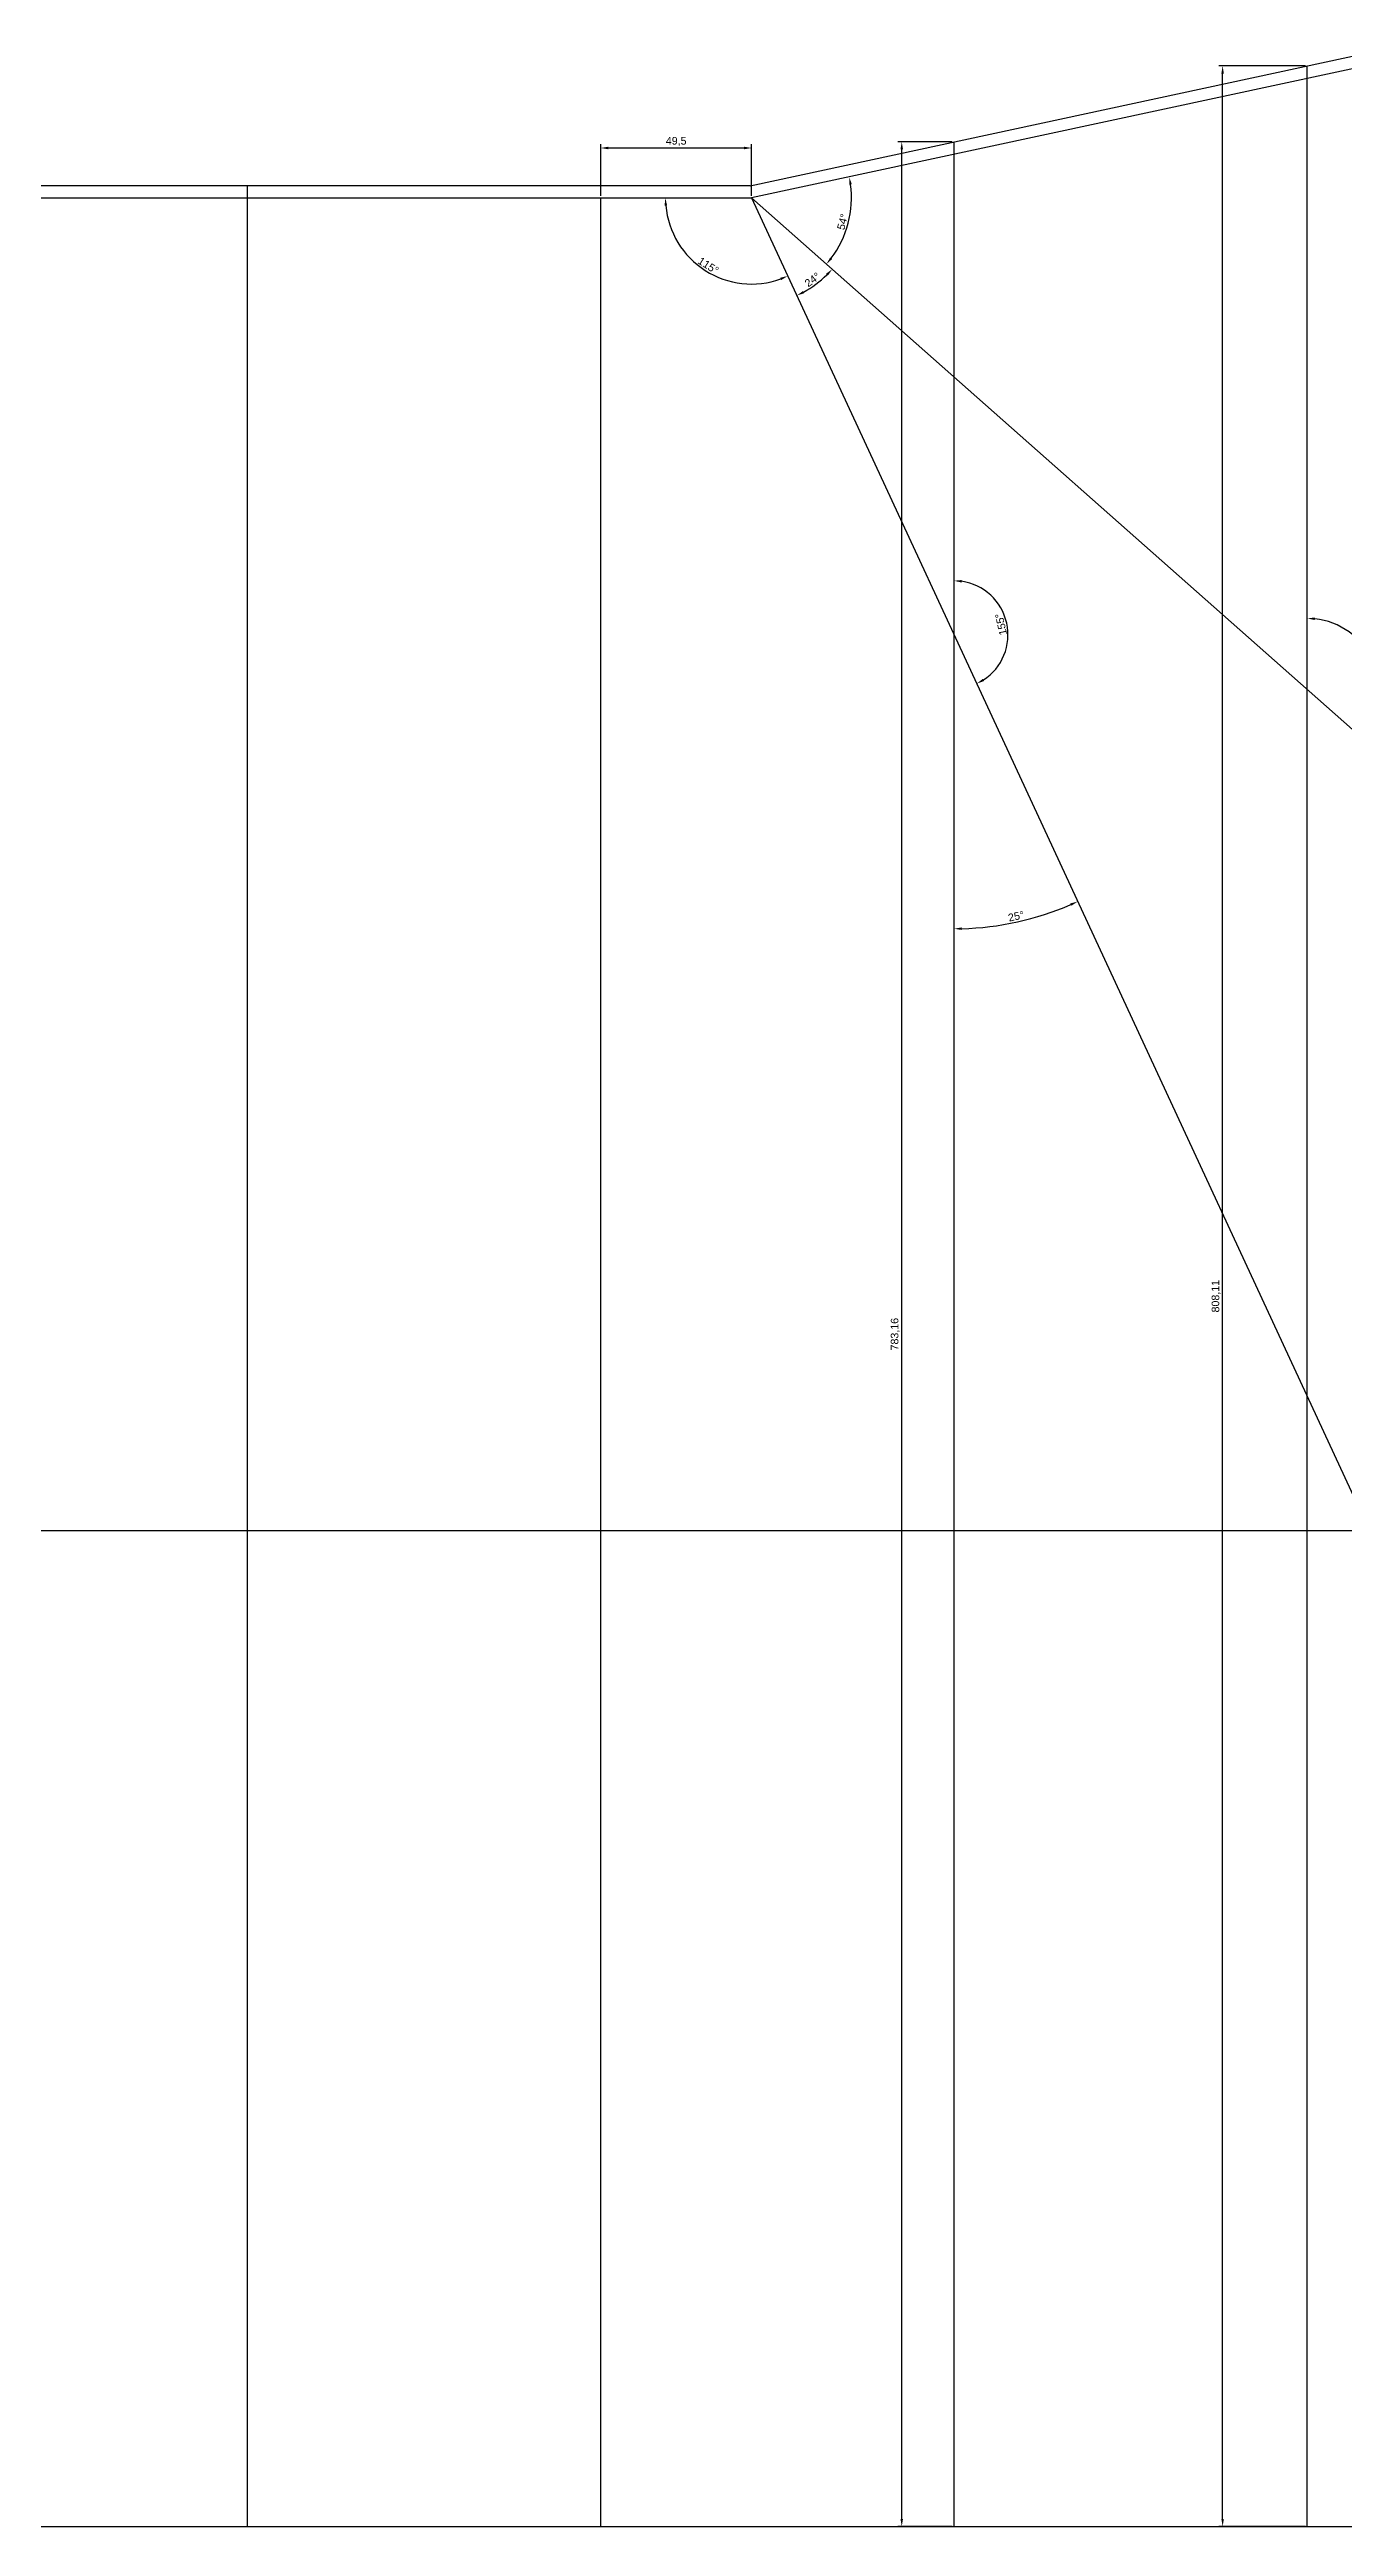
# Model space of a CAD drawing. Header units: millimetres. Extents: x -379 to 1641, y -1207 to 1543.
# Drawn here: x 631 to 1056, y 300 to 1113 of the extents above; entities that cross this region are included whole.
import ezdxf

# ---------------------------------------------------------------- set-up
doc = ezdxf.new("R2010")
doc.units = ezdxf.units.MM
for name, color, linetype in [('bryła5', 122, 'Continuous'), ('kalenica główna', 70, 'Continuous'), ('kalenice2', 130, 'Continuous'), ('linia zalamania', 84, 'Continuous')]:
    doc.layers.add(name, color=color, linetype=linetype)
doc.layers.add('szwy5.n', color=170, linetype='Continuous', transparency=0.6)
doc.layers.add('szwy5.n-wymiary', color=140, linetype='Continuous', transparency=0.6)
doc.styles.get("Standard").update_dxf_attribs({"font": 'arial.ttf'})
doc.dimstyles.new('ISO-25', dxfattribs={"dimtxt": 2.5, "dimasz": 2.5, "dimexe": 1.25, "dimexo": 0.625, "dimtad": 1, "dimtxsty": 'Standard', "dimcen": 2.5, "dimadec": 0, "dimazin": 0, "dimtfac": 1, "dimtmove": 0, "dimatfit": 3, "dimfxl": 1, "dimarcsym": 0})

# ---------------------------------------------------------------- blocks, each defined once
blk = doc.blocks.new('*D114')
at = {"layer": 'szwy5.n', "color": 0, "lineweight": -2, "transparency": 16777216}
blk.add_arc((928, 921.3), 96.58, 271.48316, 293.3866, dxfattribs=at)
at = {"layer": 'szwy5.n', "color": 0, "transparency": 16777216}
for points in [[(966.17, 833.04), (966.51, 832.28), (968.62, 833.68)], [(930.51, 824.34), (930.49, 825.17), (928, 824.72)]]:
    blk.add_solid(points, dxfattribs=at)
at = {"layer": 'szwy5.n', "color": 0, "transparency": 16777216, "insert": (948.39, 828.84), "char_height": 2.5, "attachment_point": 5, "rotation": 12.43488}
blk.add_mtext('25°', dxfattribs=at)
blk = doc.blocks.new('*D130')
at = {"layer": 'szwy5.n', "color": 0, "lineweight": -2, "transparency": 16777216}
blk.add_arc((928, 921.3), 17.72, 302.95861, 81.91115, dxfattribs=at)
at = {"layer": 'szwy5.n', "color": 0, "transparency": 16777216}
for points in [[(930.46, 938.43), (930.52, 939.26), (928, 939.02)], [(937.84, 906.07), (937.44, 906.8), (935.45, 905.22)]]:
    blk.add_solid(points, dxfattribs=at)
at = {"layer": 'szwy5.n', "color": 0, "transparency": 16777216, "insert": (943.45, 924.71), "char_height": 2.5, "attachment_point": 5, "rotation": 102.43488}
blk.add_mtext('155°', dxfattribs=at)
blk = doc.blocks.new('*D133')
at = {"layer": 'szwy5.n', "color": 0, "lineweight": -2, "transparency": 16777216}
blk.add_arc((1044, 903.27), 23.39, 324.62072, 83.87409, dxfattribs=at)
at = {"layer": 'szwy5.n', "color": 0, "transparency": 16777216}
for points in [[(1046.47, 926.11), (1046.52, 926.95), (1044, 926.66)], [(1063.4, 889.47), (1062.75, 889.98), (1061.52, 887.77)]]:
    blk.add_solid(points, dxfattribs=at)
at = {"layer": 'szwy5.n', "color": 0, "transparency": 16777216, "insert": (1063.6, 912.1), "char_height": 2.5, "attachment_point": 5, "rotation": 114.24741}
blk.add_mtext('132°', dxfattribs=at)
blk = doc.blocks.new('*D142')
at = {"layer": 'szwy5.n-wymiary', "color": 0, "lineweight": -2, "transparency": 16777216}
for p, q in [((927.37, 1083.16), (909.58, 1083.16)), ((910.83, 302.5), (910.83, 1080.66)), ((927.37, 300), (909.58, 300))]:
    blk.add_line(p, q, dxfattribs=at)
at = {"layer": 'szwy5.n-wymiary', "color": 0, "transparency": 16777216}
for points in [[(910.42, 1080.66), (911.25, 1080.66), (910.83, 1083.16)], [(910.42, 302.5), (911.25, 302.5), (910.83, 300)]]:
    blk.add_solid(points, dxfattribs=at)
at = {"layer": 'szwy5.n-wymiary', "color": 0, "transparency": 16777216, "insert": (908.71, 691.58), "char_height": 2.5, "attachment_point": 5, "rotation": 90}
blk.add_mtext('783,16', dxfattribs=at)
blk = doc.blocks.new('*D143')
at = {"layer": 'szwy5.n-wymiary', "color": 0, "lineweight": -2, "transparency": 16777216}
for p, q in [((1043.37, 1108.11), (1014.96, 1108.11)), ((1016.21, 302.5), (1016.21, 1105.61)), ((1043.37, 300), (1014.96, 300))]:
    blk.add_line(p, q, dxfattribs=at)
at = {"layer": 'szwy5.n-wymiary', "color": 0, "transparency": 16777216}
for points in [[(1015.79, 1105.61), (1016.62, 1105.61), (1016.21, 1108.11)], [(1015.79, 302.5), (1016.62, 302.5), (1016.21, 300)]]:
    blk.add_solid(points, dxfattribs=at)
at = {"layer": 'szwy5.n-wymiary', "color": 0, "transparency": 16777216, "insert": (1014.08, 704.05), "char_height": 2.5, "attachment_point": 5, "rotation": 90}
blk.add_mtext('808,11', dxfattribs=at)
blk = doc.blocks.new('*D154')
at = {"layer": 'szwy5.n-wymiary', "color": 0, "lineweight": -2, "transparency": 16777216}
blk.add_arc((0, 300), 50.15, 2.85651, 62.27373, dxfattribs=at)
at = {"layer": 'szwy5.n-wymiary', "color": 0, "transparency": 16777216}
for points in [[(23.15, 344.02), (23.52, 344.77), (21.09, 345.5)], [(50.5, 302.51), (49.67, 302.49), (50.15, 300)]]:
    blk.add_solid(points, dxfattribs=at)
at = {"layer": 'szwy5.n-wymiary', "color": 0, "transparency": 16777216, "insert": (43.87, 328.02), "char_height": 2.5, "attachment_point": 5, "rotation": 302.56512}
blk.add_mtext('65°', dxfattribs=at)
blk = doc.blocks.new('*D160')
at = {"layer": 'szwy5.n-wymiary', "color": 0, "lineweight": -2, "transparency": 16777216}
blk.add_arc((354.5, 1064.76), 33.55, 249.40077, 355.72947, dxfattribs=at)
at = {"layer": 'szwy5.n-wymiary', "color": 0, "transparency": 16777216}
for points in [[(387.54, 1062.28), (388.37, 1062.25), (388.05, 1064.76)], [(342.54, 1032.97), (342.86, 1033.74), (340.39, 1034.32)]]:
    blk.add_solid(points, dxfattribs=at)
at = {"layer": 'szwy5.n-wymiary', "color": 0, "transparency": 16777216, "insert": (371.53, 1038.09), "char_height": 2.5, "attachment_point": 5, "rotation": 32.56512}
blk.add_mtext('115°', dxfattribs=at)
blk = doc.blocks.new('*D162')
at = {"layer": 'szwy5.n-wymiary', "color": 0, "lineweight": -2, "transparency": 16777216}
blk.add_arc((861.5, 1064.76), 28.28, 185.06718, 289.80258, dxfattribs=at)
at = {"layer": 'szwy5.n-wymiary', "color": 0, "transparency": 16777216}
for points in [[(832.92, 1062.25), (833.75, 1062.28), (833.22, 1064.76)], [(870.92, 1038.54), (871.24, 1037.77), (873.39, 1039.11)]]:
    blk.add_solid(points, dxfattribs=at)
at = {"layer": 'szwy5.n-wymiary', "color": 0, "transparency": 16777216, "insert": (847.3, 1042.53), "char_height": 2.5, "attachment_point": 5, "rotation": 327.43488}
blk.add_mtext('115°', dxfattribs=at)
blk = doc.blocks.new('*D163')
at = {"layer": 'szwy5.n-wymiary', "color": 0, "lineweight": -2, "transparency": 16777216}
blk.add_arc((861.5, 1064.76), 35.35, 298.92232, 314.44225, dxfattribs=at)
at = {"layer": 'szwy5.n-wymiary', "color": 0, "transparency": 16777216}
for points in [[(885.95, 1039.81), (886.56, 1039.23), (887.98, 1041.33)], [(878.79, 1033.45), (878.41, 1034.19), (876.37, 1032.69)]]:
    blk.add_solid(points, dxfattribs=at)
at = {"layer": 'szwy5.n-wymiary', "color": 0, "transparency": 16777216, "insert": (881.5, 1037.92), "char_height": 2.5, "attachment_point": 5, "rotation": 36.68229}
blk.add_mtext('24°', dxfattribs=at)
blk = doc.blocks.new('*D164')
at = {"layer": 'szwy5.n-wymiary', "color": 0, "lineweight": -2, "transparency": 16777216}
blk.add_arc((861.5, 1064.76), 32.82, 322.86093, 7.77276, dxfattribs=at)
at = {"layer": 'szwy5.n-wymiary', "color": 0, "transparency": 16777216}
for points in [[(893.6, 1069.13), (894.42, 1069.27), (893.58, 1071.66)], [(887.98, 1044.69), (887.34, 1045.21), (886.08, 1043.02)]]:
    blk.add_solid(points, dxfattribs=at)
at = {"layer": 'szwy5.n-wymiary', "color": 0, "transparency": 16777216, "insert": (891.41, 1056.92), "char_height": 2.5, "attachment_point": 5, "rotation": 75.31684}
blk.add_mtext('54°', dxfattribs=at)
blk = doc.blocks.new('*D165')
at = {"layer": 'szwy5.n-wymiary', "color": 0, "lineweight": -2, "transparency": 16777216}
for p, q in [((812, 1065.39), (812, 1082.4)), ((861.5, 1065.39), (861.5, 1082.4)), ((814.5, 1081.15), (859, 1081.15))]:
    blk.add_line(p, q, dxfattribs=at)
at = {"layer": 'szwy5.n-wymiary', "color": 0, "transparency": 16777216}
for points in [[(814.5, 1081.57), (814.5, 1080.73), (812, 1081.15)], [(859, 1081.57), (859, 1080.73), (861.5, 1081.15)]]:
    blk.add_solid(points, dxfattribs=at)
at = {"layer": 'szwy5.n-wymiary', "color": 0, "transparency": 16777216, "insert": (836.75, 1083.28), "char_height": 2.5, "attachment_point": 5}
blk.add_mtext('49,5', dxfattribs=at)
blk = doc.blocks.new('*D167')
at = {"layer": 'szwy5.n-wymiary', "color": 0, "lineweight": -2, "transparency": 16777216}
blk.add_arc((1216, 300), 30.68, 119.54005, 175.3297, dxfattribs=at)
at = {"layer": 'szwy5.n-wymiary', "color": 0, "transparency": 16777216}
for points in [[(1200.68, 327.06), (1201.06, 326.32), (1203.1, 327.83)], [(1185.84, 302.48), (1185.01, 302.51), (1185.32, 300)]]:
    blk.add_solid(points, dxfattribs=at)
at = {"layer": 'szwy5.n-wymiary', "color": 0, "transparency": 16777216, "insert": (1188.54, 317.54), "char_height": 2.5, "attachment_point": 5, "rotation": 57.43488}
blk.add_mtext('65°', dxfattribs=at)
blk = doc.blocks.new('*D168')
at = {"layer": 'szwy5.n-wymiary', "color": 0, "lineweight": -2, "transparency": 16777216}
blk.add_arc((1216, 300), 36.79, 89.91641, 110.97538, dxfattribs=at)
at = {"layer": 'szwy5.n-wymiary', "color": 0, "transparency": 16777216}
for points in [[(1202.99, 333.97), (1202.67, 334.73), (1200.53, 333.38)], [(1216.07, 337.2), (1216.04, 336.37), (1218.55, 336.7)]]:
    blk.add_solid(points, dxfattribs=at)
at = {"layer": 'szwy5.n-wymiary', "color": 0, "transparency": 16777216, "insert": (1208.99, 338.05), "char_height": 2.5, "attachment_point": 5, "rotation": 10.4459}
blk.add_mtext('29°', dxfattribs=at)
blk = doc.blocks.new('*D171')
at = {"layer": 'szwy5.n-wymiary', "color": 0, "lineweight": -2, "transparency": 16777216}
blk.add_arc((1245.55, 724.92), 21.46, 145.17435, 259.3425, dxfattribs=at)
at = {"layer": 'szwy5.n-wymiary', "color": 0, "transparency": 16777216}
for points in [[(1227.61, 737.43), (1228.26, 736.92), (1229.48, 739.14)], [(1241.63, 704.25), (1241.53, 703.42), (1244.06, 703.52)]]:
    blk.add_solid(points, dxfattribs=at)
at = {"layer": 'szwy5.n-wymiary', "color": 0, "transparency": 16777216, "insert": (1227.45, 717.51), "char_height": 2.5, "attachment_point": 5, "rotation": 292.25843}
blk.add_mtext('128°', dxfattribs=at)
blk = doc.blocks.new('*D172')
at = {"layer": 'szwy5.n-wymiary', "color": 0, "lineweight": -2, "transparency": 16777216}
blk.add_arc((1245.55, 724.92), 27.13, 107.42096, 133.21272, dxfattribs=at)
at = {"layer": 'szwy5.n-wymiary', "color": 0, "transparency": 16777216}
for points in [[(1237.32, 751.21), (1237.53, 750.4), (1239.84, 751.44)], [(1227.27, 744.4), (1226.68, 744.98), (1225.23, 742.9)]]:
    blk.add_solid(points, dxfattribs=at)
at = {"layer": 'szwy5.n-wymiary', "color": 0, "transparency": 16777216, "insert": (1230.9, 749.98), "char_height": 2.5, "attachment_point": 5, "rotation": 30.31684}
blk.add_mtext('36°', dxfattribs=at)

msp = doc.modelspace()

# ---------------------------------------------------------------- linework, layer by layer
at = {"layer": 'bryła5', "transparency": 33554687, "extrusion": (2.97778e-11, 2.22897e-11, -1)}
msp.add_line((1158.703, 1128.687, 0), (861.5, 1064.762, 0), dxfattribs=at)
at = {"layer": 'bryła5', "transparency": 33554687, "extrusion": (4.5024e-12, -0.912703, 0.408624)}
msp.add_line((861.5, 1064.762, 0), (1216, 300, 0), dxfattribs=at)
at = {"layer": 'bryła5', "transparency": 33554687, "extrusion": (0.453945, -0.70228, 0.548395)}
msp.add_line((1245.549, 724.922, 0), (861.5, 1064.762, 0), dxfattribs=at)
at = {"layer": 'kalenica główna', "transparency": 33554687, "extrusion": (4.5024e-12, -0.912703, 0.408624)}
msp.add_line((0, 300), (1276, 300, 0), dxfattribs=at)
at = {"layer": 'kalenice2', "transparency": 33554687}
for p, q in [((1064.421, 627, 0), (151.579, 627, 0)), ((812, 300, 0), (812, 627, 0))]:
    msp.add_line(p, q, dxfattribs=at)
at = {"layer": 'linia zalamania', "transparency": 33554687}
msp.add_line((354.5, 1064.762, 0), (861.5, 1064.762, 0), dxfattribs=at)
at = {"layer": 'szwy5.n', "transparency": 33554687}
for p, q in [((861.075, 1068.762, 0), (1172.526, 1135.752, 0)), ((861.075, 1068.762, 0), (354.925, 1068.762, 0)), ((696, 1064.762, 0), (696, 1068.762, 0)), ((928, 921.301, 0), (928, 1005.917, 0)), ((1044, 671.055, 0), (1044, 903.27, 0))]:
    msp.add_line(p, q, dxfattribs=at)
at = {"layer": 'szwy5.n', "transparency": 33554687, "extrusion": (0.210282, -0.977641, -5.80077e-11)}
for p, q in [((1044, 903.27, 0), (1044, 1108.107, 0)), ((928, 1005.917, 0), (928, 1083.157, 0))]:
    msp.add_line(p, q, dxfattribs=at)
at = {"layer": 'szwy5.n', "transparency": 33554687, "extrusion": (-1.05993e-11, 7.05214e-13, -1)}
for p, q in [((696, 300, 0), (696, 1064.762, 0)), ((812, 300, 0), (812, 1064.762, 0)), ((928, 300, 0), (928, 921.301, 0)), ((1044, 300, 0), (1044, 671.055, 0))]:
    msp.add_line(p, q, dxfattribs=at)

# ---------------------------------------------------------------- dimensions: what is measured, and where the dimension line sits
at = {"layer": 'szwy5.n', "color": 152, "true_color": 0x2776bb, "transparency": 33554687}
for base, line1, line2, picture, middle in [((945.239, 917.188), ((928, 1542.603, 0), (928, 921.301, 0)), ((861.5, 1064.762, 0), (1216, 300, 0)), '*D130', (943.45, 924.708, 0)), ((1067.374, 904.221), ((1044, 1135.485, 0), (1044, 903.27, 0)), ((1245.549, 724.922, 0), (861.5, 1064.762, 0)), '*D133', (1063.595, 912.096, 0)), ((941.925, 825.73), ((928, 300, 0), (928, 921.301, 0)), ((861.5, 1064.762, 0), (1216, 300, 0)), '*D114', (948.387, 828.844, 0))]:
    dim = msp.add_angular_dim_2l(base=base, line1=line1, line2=line2, dimstyle='ISO-25', dxfattribs=at)
    dim.commit()
    dim.dimension.update_dxf_attribs({"geometry": picture, "text_midpoint": middle})
at = {"layer": 'szwy5.n-wymiary', "transparency": 33554687}
for base, line1, line2, picture, middle in [((891.565, 1051.612), ((1158.703, 1128.687, 0), (861.5, 1064.762, 0)), ((1245.549, 724.922, 0), (861.5, 1064.762, 0)), '*D164', (891.409, 1056.924)), ((1234.404, 749.654), ((1158.703, 1128.687, 0), (1245.549, 724.922, 0)), ((1245.549, 724.922, 0), (861.5, 1064.762, 0)), '*D172', (1230.895, 749.981)), ((46.593, 318.551), ((0, 300), (1276, 300, 0)), ((354.5, 1064.762, 0), (0, 300)), '*D154', (43.868, 328.017)), ((362.286, 1032.129), ((354.5, 1064.762, 0), (861.5, 1064.762, 0)), ((354.5, 1064.762, 0), (0, 300)), '*D160', (371.535, 1038.09)), ((1193.717, 321.087), ((861.5, 1064.762, 0), (1216, 300, 0)), ((0, 300), (1276, 300, 0)), '*D167', (1188.542, 317.537)), ((839.306, 1047.24), ((861.5, 1064.762, 0), (1216, 300, 0)), ((354.5, 1064.762, 0), (861.5, 1064.762, 0)), '*D162', (847.303, 1042.533)), ((880.622, 1035.027), ((1245.549, 724.922, 0), (861.5, 1064.762, 0)), ((861.5, 1064.762, 0), (1216, 300, 0)), '*D163', (881.496, 1037.918)), ((1212.386, 336.61), ((1245.549, 724.922, 0), (1216, 300, 0)), ((861.5, 1064.762, 0), (1216, 300, 0)), '*D168', (1208.985, 338.048)), ((1224.096, 724.546), ((1245.549, 724.922, 0), (1216, 300, 0)), ((1245.549, 724.922, 0), (861.5, 1064.762, 0)), '*D171', (1227.451, 717.514))]:
    dim = msp.add_angular_dim_2l(base=base, line1=line1, line2=line2, dimstyle='ISO-25', dxfattribs=at)
    dim.commit()
    dim.dimension.update_dxf_attribs({"geometry": picture, "text_midpoint": middle})
for base, p1, p2, picture, middle in [((1016.208, 1108.107), (1044, 300, 0), (1044, 1108.107, 0), '*D143', (1014.081, 704.054)), ((910.834, 1083.157), (928, 300, 0), (928, 1083.157, 0), '*D142', (908.707, 691.578))]:
    dim = msp.add_linear_dim(base=base, p1=p1, p2=p2, angle=90, dimstyle='ISO-25', dxfattribs=at)
    dim.commit()
    dim.dimension.update_dxf_attribs({"geometry": picture, "text_midpoint": middle})
dim = msp.add_linear_dim(base=(861.5, 1081.15), p1=(812, 1064.762, 0), p2=(861.5, 1064.762, 0), dimstyle='ISO-25', dxfattribs=at)
dim.commit()
dim.dimension.update_dxf_attribs({"geometry": '*D165', "text_midpoint": (836.75, 1083.278)})

doc.saveas('drawing.dxf')
